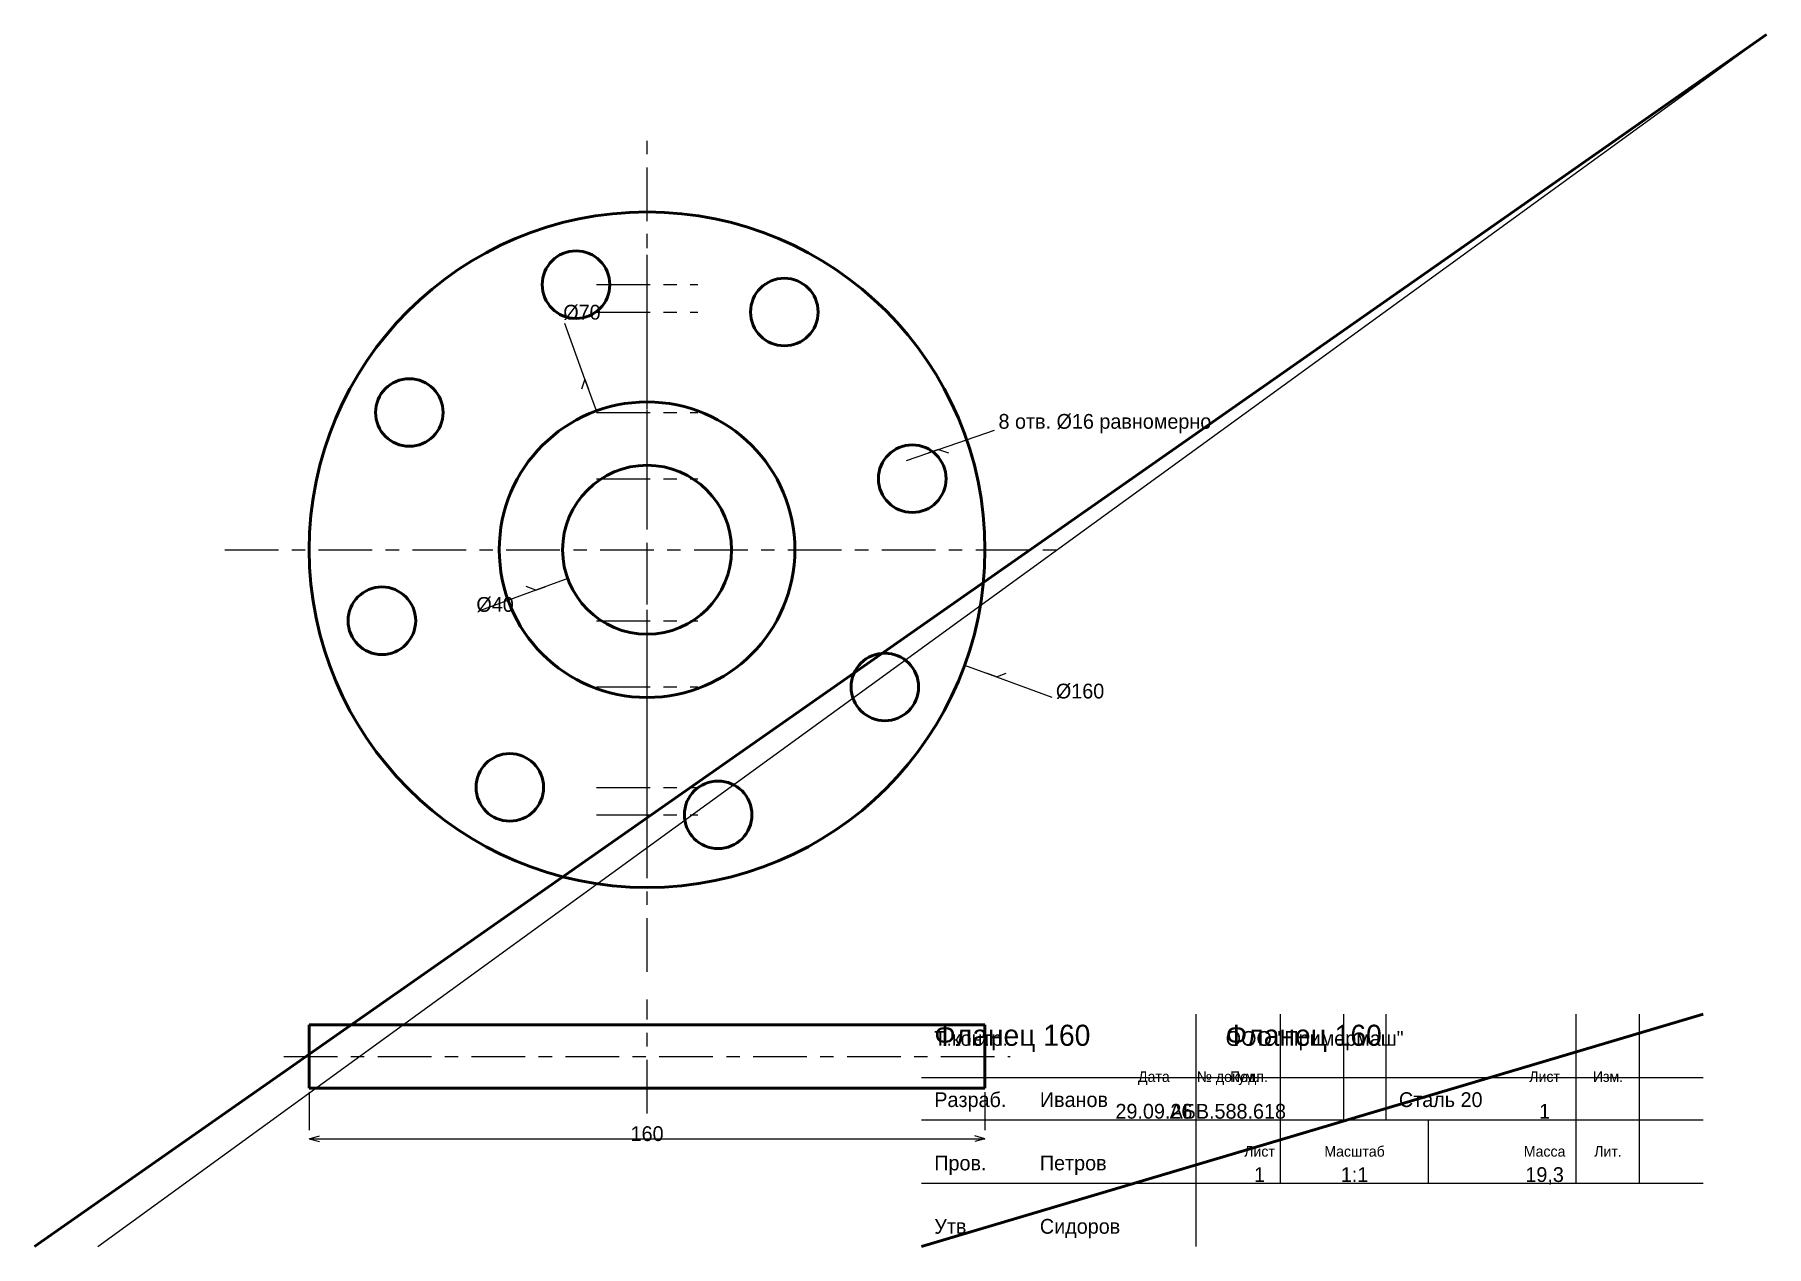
# Model space of a CAD drawing. Header units: millimetres. Extents: x 5 to 415, y 5 to 292.
import ezdxf
from ezdxf.enums import TextEntityAlignment as Align

# ---------------------------------------------------------------- set-up
doc = ezdxf.new("R2010")
doc.units = ezdxf.units.MM
doc.linetypes.add('CENTER', pattern=[22.225, 12.7, -3.175, 3.175, -3.175])
doc.linetypes.add('DASHED', pattern=[9, 6, -3])
for name, color, linetype, lineweight in [('AXIS', 7, 'CENTER', 25), ('DIMS', 7, 'CONTINUOUS', 25), ('MAIN', 7, 'CONTINUOUS', 50), ('TEXT', 7, 'CONTINUOUS', 25), ('THIN', 7, 'CONTINUOUS', 25)]:
    doc.layers.add(name, color=color, linetype=linetype, lineweight=lineweight)

msp = doc.modelspace()

# ---------------------------------------------------------------- linework, layer by layer
at = {"layer": 'AXIS', "linetype": 'CENTER', "lineweight": 25}
for p, q in [((150, 70), (150, 270)), ((150, 220.785), (150, 244.785)), ((150, 214.292), (150, 238.292)), ((138, 232.785), (162, 232.785)), ((138, 226.292), (162, 226.292)), ((150, 190.5), (150, 214.5)), ((138, 202.5), (162, 202.5)), ((150, 174.823), (150, 198.823)), ((138, 186.823), (162, 186.823)), ((50, 170), (250, 170)), ((150, 141.177), (150, 165.177)), ((138, 153.177), (162, 153.177)), ((150, 125.5), (150, 149.5)), ((138, 137.5), (162, 137.5)), ((150, 101.708), (150, 125.708)), ((150, 95.215), (150, 119.215)), ((138, 113.708), (162, 113.708)), ((138, 107.215), (162, 107.215)), ((150, 36.5), (150, 63.5)), ((64, 50), (236, 50))]:
    msp.add_line(p, q, dxfattribs=at)
at = {"layer": 'DIMS', "linetype": 'CONTINUOUS', "lineweight": 25}
for p, q in [((135.293, 210.407), (130.505, 223.562)), ((135.293, 210.407), (134.438, 208.058)), ((138.029, 202.889), (135.293, 210.407)), ((135.293, 210.407), (136.148, 208.058)), ((219.023, 193.766), (232.26, 198.324)), ((211.459, 191.162), (219.023, 193.766)), ((219.023, 193.766), (216.659, 192.953)), ((219.023, 193.766), (221.387, 192.953)), ((123.689, 160.423), (110.533, 155.635)), ((123.689, 160.423), (121.339, 161.278)), ((131.206, 163.16), (123.689, 160.423)), ((123.689, 160.423), (126.038, 161.278)), ((225.175, 142.638), (232.693, 139.902)), ((232.693, 139.902), (230.344, 140.757)), ((232.693, 139.902), (235.042, 140.757)), ((232.693, 139.902), (245.849, 135.114)), ((70, 41.5), (70, 32.5)), ((230, 41.5), (230, 32.5)), ((70, 30.5), (72.415, 31.147)), ((70, 30.5), (230, 30.5)), ((70, 30.5), (72.415, 29.853)), ((230, 30.5), (227.585, 31.147)), ((230, 30.5), (227.585, 29.853))]:
    msp.add_line(p, q, dxfattribs=at)
at = {"layer": 'MAIN', "linetype": 'CONTINUOUS', "lineweight": 50}
for p, q in [((5, 5), (415, 292)), ((70, 57.5), (230, 57.5)), ((70, 42.5), (70, 57.5)), ((215, 5), (400, 60)), ((230, 42.5), (230, 57.5)), ((70, 42.5), (230, 42.5))]:
    msp.add_line(p, q, dxfattribs=at)
for centre, radius in [((150, 170), 80), ((133.177, 232.785), 8), ((182.5, 226.292), 8), ((93.708, 202.5), 8), ((150, 170), 35), ((212.785, 186.823), 8), ((150, 170), 20), ((87.215, 153.177), 8), ((206.292, 137.5), 8), ((117.5, 113.708), 8), ((166.823, 107.215), 8)]:
    msp.add_circle(centre, radius, dxfattribs=at)
at = {"layer": 'THIN', "linetype": 'CONTINUOUS', "lineweight": 25}
for p, q in [((20, 5), (415, 292)), ((280, 5), (280, 60)), ((300, 35), (300, 60)), ((315, 35), (315, 60)), ((325, 35), (325, 60)), ((370, 35), (370, 60)), ((385, 35), (385, 60)), ((215, 45), (400, 45)), ((215, 35), (400, 35)), ((300, 20), (300, 35)), ((335, 20), (335, 35)), ((370, 20), (370, 35)), ((385, 20), (385, 35)), ((215, 20), (400, 20))]:
    msp.add_line(p, q, dxfattribs=at)
at = {"layer": 'THIN', "linetype": 'DASHED', "lineweight": 25}
for p, q in [((70, 42.5), (80, 42.5)), ((220, 42.5), (230, 42.5))]:
    msp.add_line(p, q, dxfattribs=at)

# ---------------------------------------------------------------- texts
at = {"layer": 'DIMS', "linetype": 'CONTINUOUS', "lineweight": 25}
for s, p in [('%%c70', (130.163, 224.502)), ('8 отв. %%c16 равномерно', (233.206, 198.65)), ('%%c40', (109.593, 155.293)), ('%%c160', (246.788, 134.772))]:
    msp.add_text(s, height=3.5, dxfattribs=at).set_placement(p)
msp.add_text('160', height=3.5, dxfattribs=at).set_placement((150, 31.7), align=Align.MIDDLE_CENTER)
at = {"layer": 'TEXT', "linetype": 'CONTINUOUS', "lineweight": 25}
for s, height, p in [('Фланец 160', 5, (218, 52.5)), ('Фланец 160', 5, (287, 52.5)), ('Т.контр.', 3.5, (218, 52.5)), ('ООО "Примермаш"', 3.5, (287, 52.5)), ('Разраб.', 3.5, (218, 38)), ('Иванов', 3.5, (243, 38)), ('Сталь 20', 3.5, (328, 38)), ('Пров.', 3.5, (218, 23)), ('Петров', 3.5, (243, 23)), ('Утв.', 3.5, (218, 8)), ('Сидоров', 3.5, (243, 8))]:
    msp.add_text(s, height=height, dxfattribs=at).set_placement(p)
for s, height, p in [('Дата', 2.5, (270, 45.2)), ('№ докум.', 2.5, (287.5, 45.2)), ('Подп.', 2.5, (292.5, 45.2)), ('Лист', 2.5, (362.5, 45.2)), ('Изм.', 2.5, (377.5, 45.2)), ('29.09.26', 3.5, (270, 37)), ('АБВ.588.618', 3.5, (287.5, 37)), ('1', 3.5, (362.5, 37)), ('Лист', 2.5, (295, 27.5)), ('Масштаб', 2.5, (317.5, 27.5)), ('Масса', 2.5, (362.5, 27.5)), ('Лит.', 2.5, (377.5, 27.5)), ('1', 3.5, (295, 22)), ('1:1', 3.5, (317.5, 22)), ('19,3', 3.5, (362.5, 22))]:
    msp.add_text(s, height=height, dxfattribs=at).set_placement(p, align=Align.MIDDLE_CENTER)

doc.saveas('drawing.dxf')
